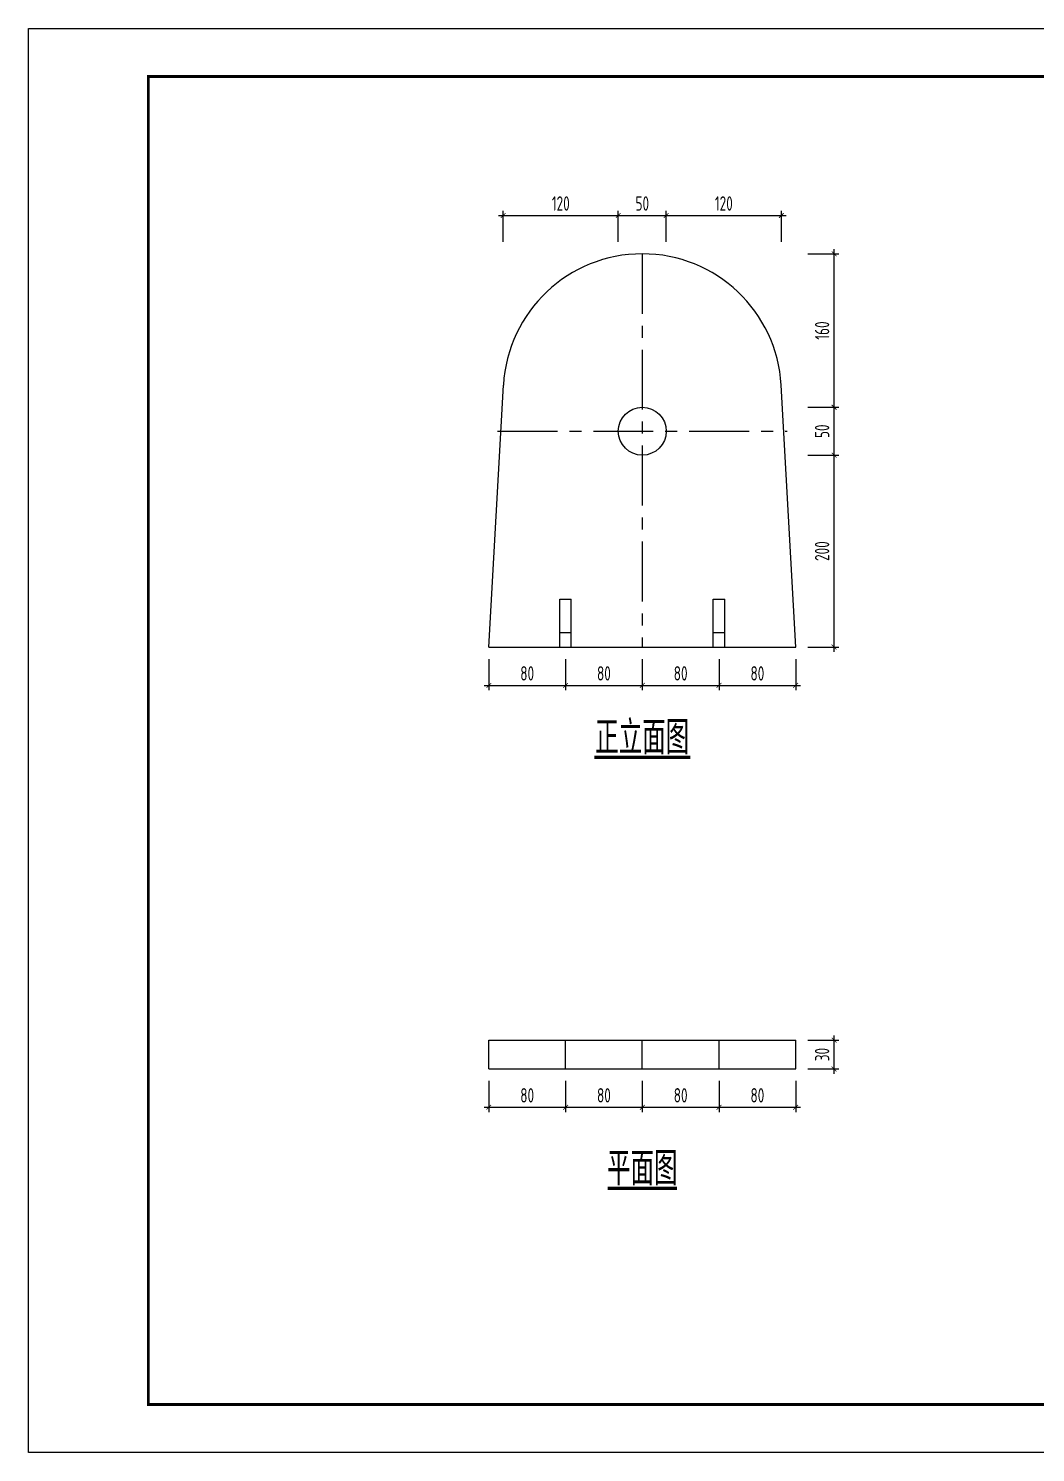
# Model space of a CAD drawing. Extents: x -129781 to 128588, y -28719 to 55661.
# Drawn here: x -129781 to -108781, y -28719 to 981 of the extents above; entities that cross this region are included whole.
import ezdxf
from ezdxf.enums import TextEntityAlignment as Align

# ---------------------------------------------------------------- set-up
doc = ezdxf.new("R2010")
doc.units = 0
doc.header["$LTSCALE"] = 1000
doc.linetypes.add('CENTER', pattern=[2, 1.25, -0.25, 0.25, -0.25])
doc.layers.get('0').update_dxf_attribs({"linetype": 'CONTINUOUS'})
doc.layers.get('Defpoints').update_dxf_attribs({"linetype": 'CONTINUOUS'})
doc.layers.add('1粗实线', color=1, linetype='CONTINUOUS', lineweight=30)
doc.layers.add('HFZT', color=5, linetype='CONTINUOUS', lineweight=15)
doc.styles.add('TSSD_Dimension', font='tssdeng.shx', dxfattribs={"width": 0.7, "bigfont": 'hztxt.shx'})
doc.styles.add('TSSD_NORM', font='tssdeng.shx', dxfattribs={"width": 0.7, "bigfont": 'hztxt.shx'})
doc.dimstyles.new('TSSD_100_100', dxfattribs={"dimtxt": 300, "dimasz": 100, "dimexe": 100, "dimexo": 250, "dimgap": 100, "dimtad": 1, "dimdec": 0, "dimzin": 0, "dimdsep": 46, "dimtxsty": 'TSSD_Dimension', "dimblk": 'ARCHTICK', "dimblk1": 'ARCHTICK', "dimblk2": 'ARCHTICK', "dimcen": 0, "dimdle": 100, "dimclrt": 7, "dimadec": 0, "dimazin": 0, "dimtfac": 1, "dimtdec": 0, "dimtix": 1, "dimtmove": 2, "dimatfit": 3, "dimfxl": 1, "dimtolj": 1, "dimtzin": 0, "dimarcsym": 0})

# ---------------------------------------------------------------- blocks, each defined once
blk = doc.blocks.new('DETK')
at = {"color": 7, "linetype": 'Continuous'}
blk.add_lwpolyline([(0, 0), (0, 29700), (42000, 29700), (42000, 0), (0, 0)], dxfattribs=at)
at = {"layer": '1粗实线', "color": 7, "linetype": 'Continuous', "const_width": 60}
blk.add_lwpolyline([(2500, 1000), (2500, 28700), (41000, 28700), (41000, 1000), (2500, 1000)], dxfattribs=at)
at = {"layer": 'HFZT', "color": 2, "style": 'TSSD_NORM', "width": 0.7}
for tag, height, p in [('比例尺', 250, (40275, 3100)), ('图号', 250, (37501, 1700)), ('日期', 250, (40275, 1700)), ('图名', 400, (31926, 1425))]:
    blk.add_attdef(tag, text='', height=height, dxfattribs=at).set_placement(p, align=Align.MIDDLE)
blk = doc.blocks.new('_ArchTick')
at = {"color": 0, "linetype": 'ByBlock', "const_width": 0.15}
blk.add_lwpolyline([(-0.5, -0.5), (0.5, 0.5)], dxfattribs=at)
blk = doc.blocks.new('*D288')
at = {"color": 0, "lineweight": -2, "transparency": 16777216}
for p, q in [((-120181, -12169), (-120181, -12819)), ((-118581, -12169), (-118581, -12819)), ((-120281, -12719), (-118481, -12719))]:
    blk.add_line(p, q, dxfattribs=at)
at = {"layer": 'Defpoints', "color": 0, "transparency": 16777216}
for p in [(-120181, -11919), (-118581, -11919), (-118581, -12719)]:
    blk.add_point(p, dxfattribs=at)
at = {"color": 0, "lineweight": -2, "transparency": 16777216, "xscale": 100, "yscale": 100, "zscale": 100, "rotation": 180}
blk.add_blockref('_ArchTick', (-120181, -12719), dxfattribs=at)
at = {"color": 0, "lineweight": -2, "transparency": 16777216, "xscale": 100, "yscale": 100, "zscale": 100}
blk.add_blockref('_ArchTick', (-118581, -12719), dxfattribs=at)
at = {"color": 7, "transparency": 16777216, "insert": (-119381, -12469), "char_height": 300, "attachment_point": 5, "style": 'TSSD_Dimension'}
blk.add_mtext('\\A1;80', dxfattribs=at)
blk = doc.blocks.new('*D289')
at = {"color": 0, "lineweight": -2, "transparency": 16777216}
for p, q in [((-118581, -12169), (-118581, -12819)), ((-116981, -12169), (-116981, -12819)), ((-118681, -12719), (-116881, -12719))]:
    blk.add_line(p, q, dxfattribs=at)
at = {"layer": 'Defpoints', "color": 0, "transparency": 16777216}
for p in [(-118581, -11919), (-116981, -11919), (-116981, -12719)]:
    blk.add_point(p, dxfattribs=at)
at = {"color": 0, "lineweight": -2, "transparency": 16777216, "xscale": 100, "yscale": 100, "zscale": 100, "rotation": 180}
blk.add_blockref('_ArchTick', (-118581, -12719), dxfattribs=at)
at = {"color": 0, "lineweight": -2, "transparency": 16777216, "xscale": 100, "yscale": 100, "zscale": 100}
blk.add_blockref('_ArchTick', (-116981, -12719), dxfattribs=at)
at = {"color": 7, "transparency": 16777216, "insert": (-117781, -12469), "char_height": 300, "attachment_point": 5, "style": 'TSSD_Dimension'}
blk.add_mtext('\\A1;80', dxfattribs=at)
blk = doc.blocks.new('*D290')
at = {"color": 0, "lineweight": -2, "transparency": 16777216}
for p, q in [((-116981, -12169), (-116981, -12819)), ((-115381, -12169), (-115381, -12819)), ((-117081, -12719), (-115281, -12719))]:
    blk.add_line(p, q, dxfattribs=at)
at = {"layer": 'Defpoints', "color": 0, "transparency": 16777216}
for p in [(-116981, -11919), (-115381, -11919), (-115381, -12719)]:
    blk.add_point(p, dxfattribs=at)
at = {"color": 0, "lineweight": -2, "transparency": 16777216, "xscale": 100, "yscale": 100, "zscale": 100, "rotation": 180}
blk.add_blockref('_ArchTick', (-116981, -12719), dxfattribs=at)
at = {"color": 0, "lineweight": -2, "transparency": 16777216, "xscale": 100, "yscale": 100, "zscale": 100}
blk.add_blockref('_ArchTick', (-115381, -12719), dxfattribs=at)
at = {"color": 7, "transparency": 16777216, "insert": (-116181, -12469), "char_height": 300, "attachment_point": 5, "style": 'TSSD_Dimension'}
blk.add_mtext('\\A1;80', dxfattribs=at)
blk = doc.blocks.new('*D291')
at = {"color": 0, "lineweight": -2, "transparency": 16777216}
for p, q in [((-115381, -12169), (-115381, -12819)), ((-113781, -12169), (-113781, -12819)), ((-115481, -12719), (-113681, -12719))]:
    blk.add_line(p, q, dxfattribs=at)
at = {"layer": 'Defpoints', "color": 0, "transparency": 16777216}
for p in [(-115381, -11919), (-113781, -11919), (-113781, -12719)]:
    blk.add_point(p, dxfattribs=at)
at = {"color": 0, "lineweight": -2, "transparency": 16777216, "xscale": 100, "yscale": 100, "zscale": 100, "rotation": 180}
blk.add_blockref('_ArchTick', (-115381, -12719), dxfattribs=at)
at = {"color": 0, "lineweight": -2, "transparency": 16777216, "xscale": 100, "yscale": 100, "zscale": 100}
blk.add_blockref('_ArchTick', (-113781, -12719), dxfattribs=at)
at = {"color": 7, "transparency": 16777216, "insert": (-114581, -12469), "char_height": 300, "attachment_point": 5, "style": 'TSSD_Dimension'}
blk.add_mtext('\\A1;80', dxfattribs=at)
blk = doc.blocks.new('*D292')
at = {"color": 0, "lineweight": -2, "transparency": 16777216}
for p, q in [((-113531, -7919), (-112881, -7919)), ((-112981, -12019), (-112981, -7819)), ((-113531, -11919), (-112881, -11919))]:
    blk.add_line(p, q, dxfattribs=at)
at = {"layer": 'Defpoints', "color": 0, "transparency": 16777216}
for p in [(-113781, -7919), (-112981, -7919), (-113781, -11919)]:
    blk.add_point(p, dxfattribs=at)
at = {"color": 0, "lineweight": -2, "transparency": 16777216, "xscale": 100, "yscale": 100, "zscale": 100}
for p, rotation in [((-112981, -7919), 90), ((-112981, -11919), 270)]:
    blk.add_blockref('_ArchTick', p, dxfattribs=dict(at, rotation=rotation))
at = {"color": 7, "transparency": 16777216, "insert": (-113231, -9919), "char_height": 300, "attachment_point": 5, "rotation": 90, "style": 'TSSD_Dimension'}
blk.add_mtext('\\A1;200', dxfattribs=at)
blk = doc.blocks.new('*D293')
at = {"color": 0, "lineweight": -2, "transparency": 16777216}
for p, q in [((-112981, -8019), (-112981, -6819)), ((-113531, -6919), (-112881, -6919)), ((-113531, -7919), (-112881, -7919))]:
    blk.add_line(p, q, dxfattribs=at)
at = {"layer": 'Defpoints', "color": 0, "transparency": 16777216}
for p in [(-113781, -6919), (-112981, -6919), (-113781, -7919)]:
    blk.add_point(p, dxfattribs=at)
at = {"color": 0, "lineweight": -2, "transparency": 16777216, "xscale": 100, "yscale": 100, "zscale": 100}
for p, rotation in [((-112981, -6919), 90), ((-112981, -7919), 270)]:
    blk.add_blockref('_ArchTick', p, dxfattribs=dict(at, rotation=rotation))
at = {"color": 7, "transparency": 16777216, "insert": (-113231, -7419), "char_height": 300, "attachment_point": 5, "rotation": 90, "style": 'TSSD_Dimension'}
blk.add_mtext('\\A1;50', dxfattribs=at)
blk = doc.blocks.new('*D294')
at = {"color": 0, "lineweight": -2, "transparency": 16777216}
for p, q in [((-113531, -3719), (-112881, -3719)), ((-112981, -7019), (-112981, -3619)), ((-113531, -6919), (-112881, -6919))]:
    blk.add_line(p, q, dxfattribs=at)
at = {"layer": 'Defpoints', "color": 0, "transparency": 16777216}
for p in [(-113781, -3719), (-112981, -3719), (-113781, -6919)]:
    blk.add_point(p, dxfattribs=at)
at = {"color": 0, "lineweight": -2, "transparency": 16777216, "xscale": 100, "yscale": 100, "zscale": 100}
for p, rotation in [((-112981, -3719), 90), ((-112981, -6919), 270)]:
    blk.add_blockref('_ArchTick', p, dxfattribs=dict(at, rotation=rotation))
at = {"color": 7, "transparency": 16777216, "insert": (-113231, -5319), "char_height": 300, "attachment_point": 5, "rotation": 90, "style": 'TSSD_Dimension'}
blk.add_mtext('\\A1;160', dxfattribs=at)
blk = doc.blocks.new('*D295')
at = {"color": 0, "lineweight": -2, "transparency": 16777216}
for p, q in [((-119981, -2919), (-117381, -2919)), ((-119881, -3469), (-119881, -2819)), ((-117481, -3469), (-117481, -2819))]:
    blk.add_line(p, q, dxfattribs=at)
at = {"layer": 'Defpoints', "color": 0, "transparency": 16777216}
for p in [(-117481, -2919), (-119881, -3719), (-117481, -3719)]:
    blk.add_point(p, dxfattribs=at)
at = {"color": 0, "lineweight": -2, "transparency": 16777216, "xscale": 100, "yscale": 100, "zscale": 100, "rotation": 180}
blk.add_blockref('_ArchTick', (-119881, -2919), dxfattribs=at)
at = {"color": 0, "lineweight": -2, "transparency": 16777216, "xscale": 100, "yscale": 100, "zscale": 100}
blk.add_blockref('_ArchTick', (-117481, -2919), dxfattribs=at)
at = {"color": 7, "transparency": 16777216, "insert": (-118681, -2669), "char_height": 300, "attachment_point": 5, "style": 'TSSD_Dimension'}
blk.add_mtext('\\A1;120', dxfattribs=at)
blk = doc.blocks.new('*D296')
at = {"color": 0, "lineweight": -2, "transparency": 16777216}
for p, q in [((-117581, -2919), (-116381, -2919)), ((-117481, -3469), (-117481, -2819)), ((-116481, -3469), (-116481, -2819))]:
    blk.add_line(p, q, dxfattribs=at)
at = {"layer": 'Defpoints', "color": 0, "transparency": 16777216}
for p in [(-116481, -2919), (-117481, -3719), (-116481, -3719)]:
    blk.add_point(p, dxfattribs=at)
at = {"color": 0, "lineweight": -2, "transparency": 16777216, "xscale": 100, "yscale": 100, "zscale": 100, "rotation": 180}
blk.add_blockref('_ArchTick', (-117481, -2919), dxfattribs=at)
at = {"color": 0, "lineweight": -2, "transparency": 16777216, "xscale": 100, "yscale": 100, "zscale": 100}
blk.add_blockref('_ArchTick', (-116481, -2919), dxfattribs=at)
at = {"color": 7, "transparency": 16777216, "insert": (-116981, -2669), "char_height": 300, "attachment_point": 5, "style": 'TSSD_Dimension'}
blk.add_mtext('\\A1;50', dxfattribs=at)
blk = doc.blocks.new('*D297')
at = {"color": 0, "lineweight": -2, "transparency": 16777216}
for p, q in [((-116581, -2919), (-113981, -2919)), ((-116481, -3469), (-116481, -2819)), ((-114081, -3469), (-114081, -2819))]:
    blk.add_line(p, q, dxfattribs=at)
at = {"layer": 'Defpoints', "color": 0, "transparency": 16777216}
for p in [(-114081, -2919), (-116481, -3719), (-114081, -3719)]:
    blk.add_point(p, dxfattribs=at)
at = {"color": 0, "lineweight": -2, "transparency": 16777216, "xscale": 100, "yscale": 100, "zscale": 100, "rotation": 180}
blk.add_blockref('_ArchTick', (-116481, -2919), dxfattribs=at)
at = {"color": 0, "lineweight": -2, "transparency": 16777216, "xscale": 100, "yscale": 100, "zscale": 100}
blk.add_blockref('_ArchTick', (-114081, -2919), dxfattribs=at)
at = {"color": 7, "transparency": 16777216, "insert": (-115281, -2669), "char_height": 300, "attachment_point": 5, "style": 'TSSD_Dimension'}
blk.add_mtext('\\A1;120', dxfattribs=at)
blk = doc.blocks.new('*D302')
at = {"color": 0, "lineweight": -2, "transparency": 16777216}
for p, q in [((-120181, -20969), (-120181, -21619)), ((-118581, -20969), (-118581, -21619)), ((-120281, -21519), (-118481, -21519))]:
    blk.add_line(p, q, dxfattribs=at)
at = {"layer": 'Defpoints', "color": 0, "transparency": 16777216}
for p in [(-120181, -20719), (-118581, -20719), (-118581, -21519)]:
    blk.add_point(p, dxfattribs=at)
at = {"color": 0, "lineweight": -2, "transparency": 16777216, "xscale": 100, "yscale": 100, "zscale": 100, "rotation": 180}
blk.add_blockref('_ArchTick', (-120181, -21519), dxfattribs=at)
at = {"color": 0, "lineweight": -2, "transparency": 16777216, "xscale": 100, "yscale": 100, "zscale": 100}
blk.add_blockref('_ArchTick', (-118581, -21519), dxfattribs=at)
at = {"color": 7, "transparency": 16777216, "insert": (-119381, -21269), "char_height": 300, "attachment_point": 5, "style": 'TSSD_Dimension'}
blk.add_mtext('\\A1;80', dxfattribs=at)
blk = doc.blocks.new('*D303')
at = {"color": 0, "lineweight": -2, "transparency": 16777216}
for p, q in [((-118581, -20969), (-118581, -21619)), ((-116981, -20969), (-116981, -21619)), ((-118681, -21519), (-116881, -21519))]:
    blk.add_line(p, q, dxfattribs=at)
at = {"layer": 'Defpoints', "color": 0, "transparency": 16777216}
for p in [(-118581, -20719), (-116981, -20719), (-116981, -21519)]:
    blk.add_point(p, dxfattribs=at)
at = {"color": 0, "lineweight": -2, "transparency": 16777216, "xscale": 100, "yscale": 100, "zscale": 100, "rotation": 180}
blk.add_blockref('_ArchTick', (-118581, -21519), dxfattribs=at)
at = {"color": 0, "lineweight": -2, "transparency": 16777216, "xscale": 100, "yscale": 100, "zscale": 100}
blk.add_blockref('_ArchTick', (-116981, -21519), dxfattribs=at)
at = {"color": 7, "transparency": 16777216, "insert": (-117781, -21269), "char_height": 300, "attachment_point": 5, "style": 'TSSD_Dimension'}
blk.add_mtext('\\A1;80', dxfattribs=at)
blk = doc.blocks.new('*D304')
at = {"color": 0, "lineweight": -2, "transparency": 16777216}
for p, q in [((-116981, -20969), (-116981, -21619)), ((-115381, -20969), (-115381, -21619)), ((-117081, -21519), (-115281, -21519))]:
    blk.add_line(p, q, dxfattribs=at)
at = {"layer": 'Defpoints', "color": 0, "transparency": 16777216}
for p in [(-116981, -20719), (-115381, -20719), (-115381, -21519)]:
    blk.add_point(p, dxfattribs=at)
at = {"color": 0, "lineweight": -2, "transparency": 16777216, "xscale": 100, "yscale": 100, "zscale": 100, "rotation": 180}
blk.add_blockref('_ArchTick', (-116981, -21519), dxfattribs=at)
at = {"color": 0, "lineweight": -2, "transparency": 16777216, "xscale": 100, "yscale": 100, "zscale": 100}
blk.add_blockref('_ArchTick', (-115381, -21519), dxfattribs=at)
at = {"color": 7, "transparency": 16777216, "insert": (-116181, -21269), "char_height": 300, "attachment_point": 5, "style": 'TSSD_Dimension'}
blk.add_mtext('\\A1;80', dxfattribs=at)
blk = doc.blocks.new('*D305')
at = {"color": 0, "lineweight": -2, "transparency": 16777216}
for p, q in [((-115381, -20969), (-115381, -21619)), ((-113781, -20969), (-113781, -21619)), ((-115481, -21519), (-113681, -21519))]:
    blk.add_line(p, q, dxfattribs=at)
at = {"layer": 'Defpoints', "color": 0, "transparency": 16777216}
for p in [(-115381, -20719), (-113781, -20719), (-113781, -21519)]:
    blk.add_point(p, dxfattribs=at)
at = {"color": 0, "lineweight": -2, "transparency": 16777216, "xscale": 100, "yscale": 100, "zscale": 100, "rotation": 180}
blk.add_blockref('_ArchTick', (-115381, -21519), dxfattribs=at)
at = {"color": 0, "lineweight": -2, "transparency": 16777216, "xscale": 100, "yscale": 100, "zscale": 100}
blk.add_blockref('_ArchTick', (-113781, -21519), dxfattribs=at)
at = {"color": 7, "transparency": 16777216, "insert": (-114581, -21269), "char_height": 300, "attachment_point": 5, "style": 'TSSD_Dimension'}
blk.add_mtext('\\A1;80', dxfattribs=at)
blk = doc.blocks.new('*D306')
at = {"color": 0, "lineweight": -2, "transparency": 16777216}
for p, q in [((-113531, -20119), (-112881, -20119)), ((-112981, -20819), (-112981, -20019)), ((-113531, -20719), (-112881, -20719))]:
    blk.add_line(p, q, dxfattribs=at)
at = {"layer": 'Defpoints', "color": 0, "transparency": 16777216}
for p in [(-113781, -20119), (-112981, -20119), (-113781, -20719)]:
    blk.add_point(p, dxfattribs=at)
at = {"color": 0, "lineweight": -2, "transparency": 16777216, "xscale": 100, "yscale": 100, "zscale": 100}
for p, rotation in [((-112981, -20119), 90), ((-112981, -20719), 270)]:
    blk.add_blockref('_ArchTick', p, dxfattribs=dict(at, rotation=rotation))
at = {"color": 7, "transparency": 16777216, "insert": (-113231, -20419), "char_height": 300, "attachment_point": 5, "rotation": 90, "style": 'TSSD_Dimension'}
blk.add_mtext('\\A1;30', dxfattribs=at)

msp = doc.modelspace()

# ---------------------------------------------------------------- linework, layer by layer
at = {"linetype": 'CENTER'}
for p, q in [((-116980.88079, -3718.76504), (-116980.88079, -11918.76504)), ((-120000.88079, -7418.76504), (-113960.88079, -7418.76504))]:
    msp.add_line(p, q, dxfattribs=at)
for p, q in [((-120180.88079, -11918.76504), (-119876.38394, -6457.32918)), ((-113780.88079, -11918.76504), (-114085.37765, -6457.32918)), ((-118700.88079, -11918.76504), (-118700.88079, -10918.76504)), ((-118700.88079, -10918.76504), (-118460.88079, -10918.76504)), ((-118460.88079, -11918.76504), (-118460.88079, -10918.76504)), ((-115500.88079, -11918.76504), (-115500.88079, -10918.76504)), ((-115500.88079, -10918.76504), (-115260.88079, -10918.76504)), ((-115260.88079, -11918.76504), (-115260.88079, -10918.76504)), ((-118700.88079, -11618.76504), (-118460.88079, -11618.76504)), ((-115500.88079, -11618.76504), (-115260.88079, -11618.76504)), ((-120180.88079, -11918.76504), (-113780.88079, -11918.76504)), ((-120180.88079, -20118.76504), (-113780.88079, -20118.76504)), ((-120180.88079, -20718.76504), (-120180.88079, -20118.76504)), ((-118580.88079, -20718.76504), (-118580.88079, -20118.76504)), ((-116980.88079, -20718.76504), (-116980.88079, -20118.76504)), ((-115380.88079, -20718.76504), (-115380.88079, -20118.76504)), ((-113780.88079, -20718.76504), (-113780.88079, -20118.76504)), ((-120180.88079, -20718.76504), (-113780.88079, -20718.76504))]:
    msp.add_line(p, q)
at = {"color": 3}
for points in [[(-117980.88079, -14218.76504, 70, 70, 0), (-115980.88079, -14218.76504, 0, 0, 0)], [(-117705.88079, -23207.76504, 70, 70, 0), (-116255.88079, -23207.76504, 0, 0, 0)]]:
    msp.add_lwpolyline(points, format="xyseb", dxfattribs=at)
msp.add_circle((-116980.88079, -7418.76504), 500)
msp.add_arc((-116980.88079, -6618.76504), 2900, 3.191164621, 176.808835379)

# ---------------------------------------------------------------- block references
msp.add_blockref('DETK', (-129780.88079, -28718.76504))

# ---------------------------------------------------------------- texts
at = {"style": 'TSSD_NORM', "width": 0.7}
for s, p in [('正立面图', (-117962.88079, -14158.76504)), ('平面图', (-117715.88079, -23147.76504))]:
    msp.add_text(s, height=700, dxfattribs=at).set_placement(p)

# ---------------------------------------------------------------- dimensions: what is measured, and where the dimension line sits
for p1, p2, distance, text, picture, middle in [((-119880.88079, -3718.76504), (-117480.88079, -3718.76504), 800, '120', '*D295', (-118680.88079, -2668.76504)), ((-117480.88079, -3718.76504), (-116480.88079, -3718.76504), 800, '50', '*D296', (-116980.88079, -2668.76504)), ((-116480.88079, -3718.76504), (-114080.88079, -3718.76504), 800, '120', '*D297', (-115280.88079, -2668.76504)), ((-113780.88079, -6918.76504), (-113780.88079, -3718.76504), -800, '160', '*D294', (-113230.88079, -5318.76504)), ((-113780.88079, -7918.76504), (-113780.88079, -6918.76504), -800, '50', '*D293', (-113230.88079, -7418.76504)), ((-113780.88079, -11918.76504), (-113780.88079, -7918.76504), -800, '200', '*D292', (-113230.88079, -9918.76504)), ((-120180.88079, -11918.76504), (-118580.88079, -11918.76504), -800, '80', '*D288', (-119380.88079, -12468.76504)), ((-118580.88079, -11918.76504), (-116980.88079, -11918.76504), -800, '80', '*D289', (-117780.88079, -12468.76504)), ((-116980.88079, -11918.76504), (-115380.88079, -11918.76504), -800, '80', '*D290', (-116180.88079, -12468.76504)), ((-115380.88079, -11918.76504), (-113780.88079, -11918.76504), -800, '80', '*D291', (-114580.88079, -12468.76504)), ((-113780.88079, -20718.76504), (-113780.88079, -20118.76504), -800, '30', '*D306', (-113230.88079, -20418.76504)), ((-120180.88079, -20718.76504), (-118580.88079, -20718.76504), -800, '80', '*D302', (-119380.88079, -21268.76504)), ((-118580.88079, -20718.76504), (-116980.88079, -20718.76504), -800, '80', '*D303', (-117780.88079, -21268.76504)), ((-116980.88079, -20718.76504), (-115380.88079, -20718.76504), -800, '80', '*D304', (-116180.88079, -21268.76504)), ((-115380.88079, -20718.76504), (-113780.88079, -20718.76504), -800, '80', '*D305', (-114580.88079, -21268.76504))]:
    dim = msp.add_aligned_dim(p1=p1, p2=p2, distance=distance, text=text, dimstyle='TSSD_100_100')
    dim.commit()
    dim.dimension.update_dxf_attribs({"geometry": picture, "text_midpoint": middle})

doc.saveas('drawing.dxf')
